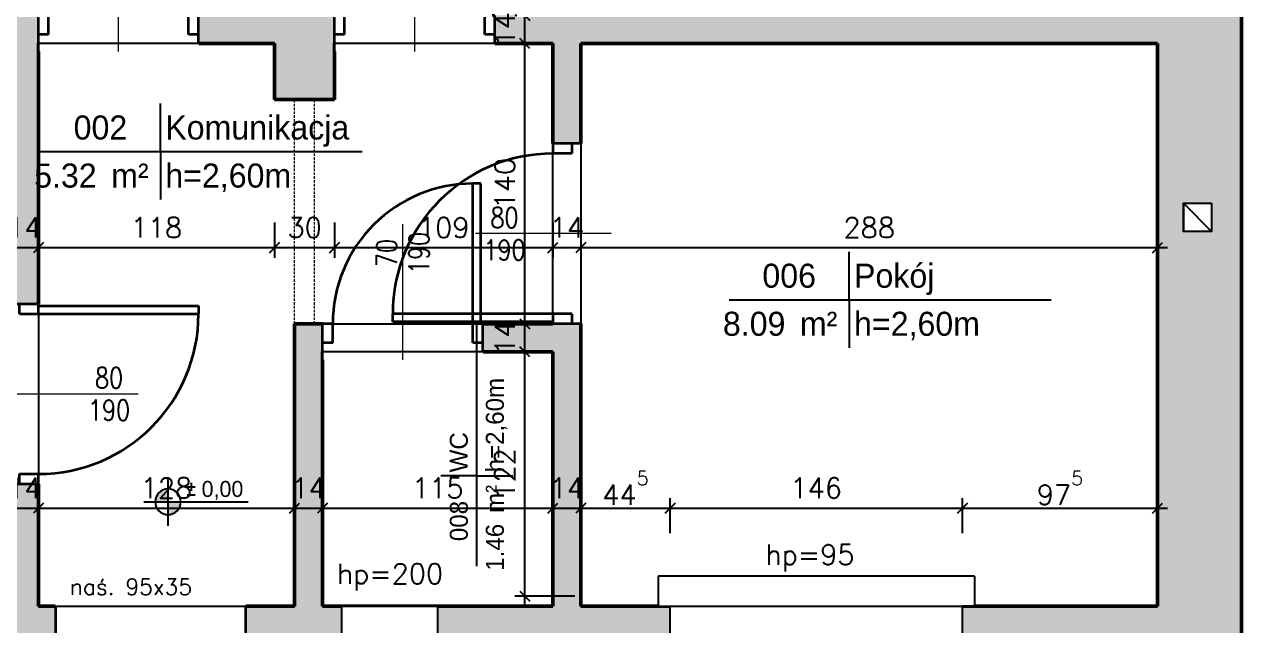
# Model space of a CAD drawing. Header units: centimetres. Extents: x -278 to 5400, y -923 to 511.
# Drawn here: x 2006 to 2614, y -262 to 38 of the extents above; entities that cross this region are included whole.
import ezdxf
from ezdxf.enums import TextEntityAlignment as Align

# ---------------------------------------------------------------- set-up
doc = ezdxf.new("R2010")
doc.units = ezdxf.units.CM
doc.header["$LTSCALE"] = 0.1
doc.linetypes.add('HIDDEN', pattern=[9.525, 6.35, -3.175])
doc.linetypes.add('HIDDENX2', pattern=[19.05, 12.7, -6.35])
for name, color, linetype, lineweight in [('2DA_ALW', 7, 'Continuous', 25), ('2DA_DIM_5', 7, 'Continuous', 5), ('2DA_DOOR', 7, 'Continuous', 35), ('2DA_HIDDE', 253, 'HIDDEN', 9), ('2DA_OBV', 252, 'Continuous', 25), ('2DA_OPIS_STOLARKI', 113, 'Continuous', 9), ('2DA_PARAPET', 153, 'Continuous', 9), ('2DA_POMIESZCZENIA', 7, 'Continuous', 25), ('2DA_WAL_ISTN', 31, 'Continuous', 50), ('2DA_WAL_ISTN_NIEWIDOCZNE', 7, 'HIDDENX2', 9), ('2DA_WIN', 7, 'Continuous', 25), ('CP_DOORON', 253, 'Continuous', 35), ('CP_DOORSILL', 252, 'Continuous', 25)]:
    doc.layers.add(name, color=color, linetype=linetype, lineweight=lineweight)
doc.layers.add('2DA_ROOM', color=1, linetype='Continuous', plot=False)
doc.layers.add('_A_AK_hatch_sciany', color=8, linetype='Continuous', lineweight=5, transparency=0.5)
doc.layers.add('CP_UCSSPEC', color=2, linetype='Continuous')
doc.layers.add('CP_WIPEOUT', color=255, linetype='Continuous')
doc.layers.get('CP_UCSSPEC').off()
doc.styles.add('CP_ATTR', font='ROMANS.SHX')
doc.styles.add('CP_ISOTXT', font='cp_isocp.shx')
doc.styles.add('CP_TXT', font='ROMANS.SHX')
doc.dimstyles.new('CP_ADIM_CM_CM_50', dxfattribs={"dimscale": 5, "dimtxt": 3, "dimasz": 1.5, "dimexe": 1.5, "dimexo": 0, "dimgap": 1.5, "dimtad": 1, "dimtxsty": 'CP_TXT', "dimblk": 'OBLIQUE', "dimcen": 2.5, "dimdle": 1.5, "dimadec": 0, "dimazin": 0, "dimtfac": 1, "dimtix": 1, "dimtmove": 2, "dimatfit": 3, "dimfxl": 1, "dimtvp": 1.5, "dimarcsym": 0})

# ---------------------------------------------------------------- blocks, each defined once
blk = doc.blocks.new('2arch_d008_a40_a40_5k0smh5')
at = {"linetype": 'ByBlock', "style": 'CP_ATTR', "flags": 9}
for tag, p in [('CHARACTER', (-6.97, -0.02)), ('PRODUCER', (-6.97, -0.02)), ('ORDER-NO', (-6.97, -0.02)), ('PRODUCT-TYPE', (-6.97, -0.02)), ('ARTICLE', (-6.97, -0.02)), ('GROUP', (-6.97, -0.02)), ('NUMBER', (-6.97, -0.02)), ('NAME', (-6.97, -0.02)), ('OTHER', (-6.96, -0.02))]:
    blk.add_attdef(tag, text='', height=0.00005, dxfattribs=at).set_placement(p, align=Align.MIDDLE_LEFT)
blk.add_wipeout([(-7, 13), (7, 13), (7, 27), (-7, 27)]).dxf.layer = 'CP_WIPEOUT'
for p, q in [((-7, 13), (7, 27)), ((-7, 13), (-7, 13)), ((-7, 13), (7, 13)), ((7, 13), (7, 13))]:
    blk.add_line(p, q)
blk.add_lwpolyline([(-7, 27), (7, 27), (7, 13), (-7, 13)], close=True)
blk = doc.blocks.new('cp_ucs2d')
at = {"layer": 'Defpoints'}
blk.add_line((0, 0), (0, 0), dxfattribs=at)
blk.add_point((0, 0), dxfattribs=at)
blk = doc.blocks.new('Parch_d080_205a_f40ypz3')
at = {"layer": 'CP_DOORON'}
blk.add_line((44, -80), (40, -80), dxfattribs=at)
blk.add_wipeout([(-45, 18), (45, 18), (45, -4), (-45, -4)]).dxf.layer = 'CP_WIPEOUT'
for p, q in [((-45, 14), (-45, 0)), ((45, 14), (45, 0)), ((-45, 9.5), (-40, 9.5)), ((-45, 9.5), (-45, 0)), ((-40, 9.5), (-40, 0)), ((40, 9.5), (45, 9.5)), ((40, 9.5), (40, 0)), ((45, 9.5), (45, 0)), ((-45, 0), (-40, 0)), ((40, 0), (45, 0))]:
    blk.add_line(p, q)
for p, q in [((40, 0), (40, -80)), ((44, 0), (44, -80))]:
    blk.add_line(p, q, dxfattribs=at)
blk.add_arc((40, 0), 80, 180, 270, dxfattribs=at)
at = {"layer": 'CP_DOORSILL'}
for p, q in [((-45, 14), (-45, 14)), ((45, 14), (45, 14)), ((-45, 0), (-45, 0)), ((45, 0), (45, 0))]:
    blk.add_line(p, q, dxfattribs=at)
at = {"layer": 'CP_UCSSPEC'}
blk.add_blockref('cp_ucs2d', (0, 7), dxfattribs=at)
at = {"linetype": 'ByBlock', "style": 'CP_ATTR', "flags": 9}
for tag in ['OTHER', 'PRICE', 'WEIGHT', 'CHARACTER', 'ORDER-NO', 'PRODUCT-TYPE', 'ARTICLE', 'PRODUCER', 'NUMBER', 'GROUP', 'NAME']:
    blk.add_attdef(tag, text='', height=0.00005, dxfattribs=at).set_placement((-0.18, -0.02), align=Align.MIDDLE_LEFT)
blk = doc.blocks.new('2da_aoz02a')
blk.add_line((0, -1.261), (0, 4.388))
at = {"linetype": 'ByBlock', "style": 'CP_ATTR', "width": 0.8, "flags": 8}
blk.add_attdef('HEIGHT', text='', height=0.85, rotation=270, dxfattribs=at).set_placement((-0.68, 3.183), align=Align.MIDDLE)
at = {"linetype": 'ByBlock', "style": 'CP_ATTR', "width": 0.8}
blk.add_attdef('WIDTH', text='', height=0.85, rotation=270, dxfattribs=at).set_placement((0.668, 3.183), align=Align.MIDDLE_CENTER)
blk = doc.blocks.new('2arch_d254a24000anbn_d0rwz')
blk.add_wipeout([(-73, 50), (-73, 41), (-73, 41), (-73, 23), (-73, 23), (-73, 18), (-73, 0), (-79, 0), (-79, -15), (79, -15), (79, 0), (73, 0), (73, 18), (73, 23), (73, 23), (73, 41), (73, 41), (73, 50)]).dxf.layer = 'CP_WIPEOUT'
for p, q in [((-73, 41), (-73, 50)), ((-73, 50), (73, 50)), ((73, 41), (73, 50)), ((-73, 41), (-73, 23)), ((-73, 41), (-73, 41)), ((73, 41), (73, 41)), ((73, 41), (73, 23)), ((-73, 23), (73, 23)), ((-73, 23), (-73, 18)), ((-64, 23), (-64, 18)), ((-4.5, 23), (-4.5, 18)), ((4.5, 23), (4.5, 18)), ((64, 23), (64, 18)), ((73, 23), (73, 18)), ((-73, 18), (73, 18)), ((-73, 18), (-73, 0)), ((73, 18), (73, 0)), ((-79, 0), (-73, 0)), ((-79, -15), (-79, 0)), ((79, 0), (73, 0)), ((79, -15), (79, 0)), ((-79, -15), (79, -15))]:
    blk.add_line(p, q)
at = {"layer": '2DA_HIDDE', "ltscale": 5}
for p, q in [((73, 41), (-73, 41)), ((-73, 0), (73, 0))]:
    blk.add_line(p, q, dxfattribs=at)
at = {"layer": 'CP_UCSSPEC'}
blk.add_blockref('cp_ucs2d', (0, 20.5), dxfattribs=at)
at = {"linetype": 'ByBlock', "style": 'CP_ATTR', "flags": 9}
for tag, p in [('OTHER', (-0.17, -0.09)), ('CHARACTER', (-0.17, -0.09)), ('ORDER-NO', (-0.17, -0.09)), ('PRODUCT-TYPE', (-0.17, -0.09)), ('NUMBER', (-0.17, -0.09)), ('NAME', (-0.17, -0.09)), ('PRICE', (-0.16, -0.09)), ('WEIGHT', (-0.16, -0.09)), ('ARTICLE', (-0.16, -0.09)), ('PRODUCER', (-0.17, -0.09)), ('GROUP', (-0.16, -0.09))]:
    blk.add_attdef(tag, text='', height=0.00005, dxfattribs=at).set_placement(p, align=Align.MIDDLE_LEFT)
blk = doc.blocks.new('Parch_d070_205a_5s35pur')
at = {"layer": 'CP_DOORON'}
blk.add_line((-39, -70), (-35, -70), dxfattribs=at)
blk.add_wipeout([(-40, 18), (40, 18), (40, -4), (-40, -4)]).dxf.layer = 'CP_WIPEOUT'
for p, q in [((-40, 14), (-40, 0)), ((40, 14), (40, 0)), ((-40, 9.5), (-35, 9.5)), ((-40, 9.5), (-40, 0)), ((-35, 9.5), (-35, 0)), ((35, 9.5), (40, 9.5)), ((35, 9.5), (35, 0)), ((40, 9.5), (40, 0)), ((-40, 0), (-35, 0)), ((35, 0), (40, 0))]:
    blk.add_line(p, q)
for p, q in [((-39, 0), (-39, -70)), ((-35, 0), (-35, -70))]:
    blk.add_line(p, q, dxfattribs=at)
blk.add_arc((-35, 0), 70, 270, 0, dxfattribs=at)
at = {"layer": 'CP_DOORSILL'}
for p, q in [((-40, 14), (-40, 14)), ((40, 14), (40, 14)), ((-40, 0), (-40, 0)), ((40, 0), (40, 0))]:
    blk.add_line(p, q, dxfattribs=at)
at = {"layer": 'CP_UCSSPEC'}
blk.add_blockref('cp_ucs2d', (0, 7), dxfattribs=at)
at = {"linetype": 'ByBlock', "style": 'CP_ATTR', "flags": 9}
for tag in ['OTHER', 'PRICE', 'WEIGHT', 'CHARACTER', 'ORDER-NO', 'PRODUCT-TYPE', 'ARTICLE', 'PRODUCER', 'NUMBER', 'GROUP', 'NAME']:
    blk.add_attdef(tag, text='', height=0.00005, dxfattribs=at).set_placement((-0.16, -0.02), align=Align.MIDDLE_LEFT)
blk = doc.blocks.new('Parch_d070_205a_v26t1x')
at = {"layer": 'CP_DOORON'}
blk.add_line((39, -70), (35, -70), dxfattribs=at)
blk.add_wipeout([(-40, 18), (40, 18), (40, -4), (-40, -4)]).dxf.layer = 'CP_WIPEOUT'
for p, q in [((-40, 14), (-40, 0)), ((40, 14), (40, 0)), ((-40, 9.5), (-35, 9.5)), ((-40, 9.5), (-40, 0)), ((-35, 9.5), (-35, 0)), ((35, 9.5), (40, 9.5)), ((35, 9.5), (35, 0)), ((40, 9.5), (40, 0)), ((-40, 0), (-35, 0)), ((35, 0), (40, 0))]:
    blk.add_line(p, q)
for p, q in [((35, 0), (35, -70)), ((39, 0), (39, -70))]:
    blk.add_line(p, q, dxfattribs=at)
blk.add_arc((35, 0), 70, 180, 270, dxfattribs=at)
at = {"layer": 'CP_DOORSILL'}
for p, q in [((-40, 14), (-40, 14)), ((40, 14), (40, 14)), ((-40, 0), (-40, 0)), ((40, 0), (40, 0))]:
    blk.add_line(p, q, dxfattribs=at)
at = {"layer": 'CP_UCSSPEC'}
blk.add_blockref('cp_ucs2d', (0, 7), dxfattribs=at)
at = {"linetype": 'ByBlock', "style": 'CP_ATTR', "flags": 9}
for tag in ['OTHER', 'PRICE', 'WEIGHT', 'CHARACTER', 'ORDER-NO', 'PRODUCT-TYPE', 'ARTICLE', 'PRODUCER', 'NUMBER', 'GROUP', 'NAME']:
    blk.add_attdef(tag, text='', height=0.00005, dxfattribs=at).set_placement((-0.16, -0.02), align=Align.MIDDLE_LEFT)
blk = doc.blocks.new('2arch_d253s12000addn_56pt5k3')
blk.add_wipeout([(-24, 41), (-24, 41), (-24, 41), (-24, 23), (-24, 23), (-24, 18), (-24, 0), (-24, 0), (-24, 0), (24, 0), (24, 0), (24, 0), (24, 18), (24, 23), (24, 23), (24, 41), (24, 41), (24, 41)]).dxf.layer = 'CP_WIPEOUT'
for p, q in [((-24, 41), (-24, 41)), ((-24, 41), (24, 41)), ((-24, 41), (-24, 23)), ((-24, 41), (-24, 41)), ((24, 41), (24, 41)), ((24, 41), (24, 41)), ((24, 41), (24, 23)), ((-24, 23), (24, 23)), ((-24, 23), (-24, 18)), ((-15, 23), (-15, 18)), ((15, 23), (15, 18)), ((24, 23), (24, 18)), ((-24, 18), (24, 18)), ((-24, 18), (-24, 0)), ((24, 18), (24, 0)), ((-24, 0), (-24, 0)), ((-24, 0), (-24, 0)), ((-24, 0), (24, 0)), ((24, 0), (24, 0)), ((24, 0), (24, 0))]:
    blk.add_line(p, q)
at = {"layer": '2DA_HIDDE', "ltscale": 5}
for p, q in [((-24, 41), (0, 41)), ((24, 41), (0, 41)), ((-24, 0), (0, 0)), ((24, 0), (0, 0))]:
    blk.add_line(p, q, dxfattribs=at)
at = {"layer": 'CP_UCSSPEC'}
blk.add_blockref('cp_ucs2d', (0, 20.5), dxfattribs=at)
at = {"linetype": 'ByBlock', "style": 'CP_ATTR', "flags": 9}
for tag in ['OTHER', 'PRICE', 'WEIGHT', 'CHARACTER', 'ORDER-NO', 'PRODUCT-TYPE', 'ARTICLE', 'PRODUCER', 'NUMBER', 'GROUP', 'NAME']:
    blk.add_attdef(tag, text='', height=0.00005, dxfattribs=at).set_placement((0, 0), align=Align.MIDDLE_LEFT)
blk = doc.blocks.new('Parch_d0885_202b_zozk8p1')
at = {"layer": 'CP_DOORON'}
blk.add_line((-46.5, -85), (-42.5, -85), dxfattribs=at)
blk.add_wipeout([(-47.5, 45), (47.5, 45), (47.5, -4), (-47.5, -4)]).dxf.layer = 'CP_WIPEOUT'
for p, q in [((-47.5, 41), (-47.5, 0)), ((47.5, 41), (47.5, 0)), ((-47.5, 8), (-42.5, 8)), ((-47.5, 8), (-47.5, 0)), ((-42.5, 8), (-42.5, 0)), ((42.5, 8), (47.5, 8)), ((42.5, 8), (42.5, 0)), ((47.5, 8), (47.5, 0)), ((-47.5, 0), (-42.5, 0)), ((42.5, 0), (47.5, 0))]:
    blk.add_line(p, q)
for p, q in [((-46.5, 0), (-46.5, -85)), ((-42.5, 0), (-42.5, -85))]:
    blk.add_line(p, q, dxfattribs=at)
blk.add_arc((-42.5, 0), 85, 270, 0, dxfattribs=at)
at = {"layer": 'CP_DOORSILL'}
for p, q in [((-47.5, 41), (-47.5, 41)), ((47.5, 41), (47.5, 41)), ((-47.5, 0), (-47.5, 0)), ((47.5, 0), (47.5, 0))]:
    blk.add_line(p, q, dxfattribs=at)
at = {"layer": 'CP_UCSSPEC'}
blk.add_blockref('cp_ucs2d', (0, 20.5), dxfattribs=at)
at = {"linetype": 'ByBlock', "style": 'CP_ATTR', "flags": 9}
for tag in ['OTHER', 'PRICE', 'WEIGHT', 'CHARACTER', 'ORDER-NO', 'PRODUCT-TYPE', 'ARTICLE', 'PRODUCER', 'NUMBER', 'GROUP', 'NAME']:
    blk.add_attdef(tag, text='', height=0.00005, dxfattribs=at).set_placement((-0.19, -0.02), align=Align.MIDDLE_LEFT)
blk = doc.blocks.new('2da_pok06c_6fduy4')
for p, q in [((0, 0), (0, 2)), ((-5, 0), (8.4, 0)), ((0, 0), (0, -0.5)), ((0, -0.5), (0, -2))]:
    blk.add_line(p, q)
at = {"linetype": 'ByBlock', "style": 'CP_ISOTXT'}
blk.add_attdef('NR', text='', height=1, dxfattribs=at).set_placement((-2.5, 1), align=Align.MIDDLE_CENTER)
blk.add_attdef('NAME', (0.2, 0.5), '', height=1, dxfattribs=at)
at = {"style": 'CP_ISOTXT', "flags": 1}
for tag, p in [('FLOOR_MAT', (-0.97, 0.229)), ('UNIT_AIR_IN', (-0.968, 0.395)), ('MAX_USERS', (-0.966, 0.186)), ('HEATING', (-0.947, 0.289)), ('AIR_IN', (-0.923, 0.346)), ('UNIT_HEATING', (-0.908, 0.46)), ('HEIGHT', (-0.697, 0.297)), ('AIR_OUT', (-0.672, 0.349)), ('TEMP', (-0.612, 0.229)), ('UNIT_AIR_OUT', (-0.607, 0.397)), ('UNIT_MAX_USERS', (-0.58, 0.188)), ('UNIT_LUX', (-0.568, 0.431)), ('UNIT_HEIGHT', (-0.522, 0.455)), ('LUX', (-0.45, 0.3)), ('UNIT_TEMP', (-0.431, 0.229))]:
    blk.add_attdef(tag, p, '', height=0.025, dxfattribs=at)
at = {"linetype": 'ByBlock', "style": 'CP_ISOTXT'}
blk.add_attdef('AREA', text='', height=1, dxfattribs=at).set_placement((-2.655, -1.5), align=Align.RIGHT)
blk.add_attdef('UNIT_AREA', text='', height=1, dxfattribs=at).set_placement((-2.053, -1), align=Align.MIDDLE_LEFT)
for tag, p in [('TEXT02', (0.2, -0.5)), ('TEXT06', (0.2, -0.5)), ('0', (0.7, -0.5))]:
    blk.add_attdef(tag, text='', height=1, dxfattribs=at).set_placement(p, align=Align.TOP_LEFT)
blk = doc.blocks.new('cpsar_sw_x004')
for p, q in [((-0.25, 0.125), (0.25, 0.125)), ((0, 0.375), (0, -0.125)), ((-0.25, -0.375), (0.25, -0.375))]:
    blk.add_line(p, q)
blk = doc.blocks.new('2da_wys13_g4ao03')
h = blk.add_hatch(color=256)
h.paths.add_polyline_path([(0, 0.8, 0.414214), (-0.8, 0), (0, 0)])
h.paths.add_polyline_path([(0.8, 0), (0, 0), (0, -0.8, 0.414214)])
for p, q in [((0, 1.5), (0, -1.5)), ((-1.5, 0), (5, 0))]:
    blk.add_line(p, q)
for start, end in [(90, 180), (0, 90), (180, 270), (270, 0)]:
    blk.add_arc((0, 0), 0.8, start, end)
blk.add_blockref('cpsar_sw_x004', (1.45, 0.8))
at = {"linetype": 'ByBlock', "style": 'CP_ISOTXT'}
for tag, p in [('VAL', (2.1, 0.3)), ('MARK', (2.1, -1.3))]:
    blk.add_attdef(tag, p, '', height=1, dxfattribs=at)
blk = doc.blocks.new('_Oblique')
at = {"color": 0, "linetype": 'ByBlock', "lineweight": -2}
blk.add_line((-0.5, -0.5), (0.5, 0.5), dxfattribs=at)
blk = doc.blocks.new('*D518')
at = {"layer": '2DA_DIM_5', "color": 0, "lineweight": -2}
for p, q in [((1999.24, -60.5), (1999.24, -78)), ((2013.24, -60.5), (2013.24, -78)), ((1994.24, -73), (2018.24, -73))]:
    blk.add_line(p, q, dxfattribs=at)
at = {"layer": 'Defpoints', "color": 0}
for p in [(1999.24, -60.5), (2013.24, -60.5), (2013.24, -73)]:
    blk.add_point(p, dxfattribs=at)
at = {"layer": '2DA_DIM_5', "color": 0, "lineweight": -2, "xscale": 5, "yscale": 5, "zscale": 5}
blk.add_blockref('_Oblique', (1999.24, -73), dxfattribs=at)
at = {"layer": '2DA_DIM_5', "color": 0, "lineweight": -2, "xscale": 5, "yscale": 5, "zscale": 5, "rotation": 180}
blk.add_blockref('_Oblique', (2013.24, -73), dxfattribs=at)
at = {"layer": '2DA_DIM_5', "color": 0, "insert": (2006.24, -63), "char_height": 10, "attachment_point": 5, "style": 'CP_TXT'}
blk.add_mtext('14', dxfattribs=at)
blk = doc.blocks.new('*D519')
at = {"layer": '2DA_DIM_5', "color": 0, "lineweight": -2}
for p, q in [((2013.24, -60.5), (2013.24, -78)), ((2131.23, -60.5), (2131.23, -78)), ((2008.24, -73), (2136.23, -73))]:
    blk.add_line(p, q, dxfattribs=at)
at = {"layer": 'Defpoints', "color": 0}
for p in [(2013.24, -60.5), (2131.23, -60.5), (2131.23, -73)]:
    blk.add_point(p, dxfattribs=at)
at = {"layer": '2DA_DIM_5', "color": 0, "lineweight": -2, "xscale": 5, "yscale": 5, "zscale": 5, "rotation": 180}
blk.add_blockref('_Oblique', (2013.24, -73), dxfattribs=at)
at = {"layer": '2DA_DIM_5', "color": 0, "lineweight": -2, "xscale": 5, "yscale": 5, "zscale": 5}
blk.add_blockref('_Oblique', (2131.23, -73), dxfattribs=at)
at = {"layer": '2DA_DIM_5', "color": 0, "insert": (2072.23, -63), "char_height": 10, "attachment_point": 5, "style": 'CP_TXT'}
blk.add_mtext('118', dxfattribs=at)
blk = doc.blocks.new('*D520')
at = {"layer": '2DA_DIM_5', "color": 0, "lineweight": -2}
for p, q in [((2131.23, -60.5), (2131.23, -78)), ((2161.23, -60.5), (2161.23, -78)), ((2126.23, -73), (2166.23, -73))]:
    blk.add_line(p, q, dxfattribs=at)
at = {"layer": 'Defpoints', "color": 0}
for p in [(2131.23, -60.5), (2161.23, -60.5), (2161.23, -73)]:
    blk.add_point(p, dxfattribs=at)
at = {"layer": '2DA_DIM_5', "color": 0, "lineweight": -2, "xscale": 5, "yscale": 5, "zscale": 5, "rotation": 180}
blk.add_blockref('_Oblique', (2131.23, -73), dxfattribs=at)
at = {"layer": '2DA_DIM_5', "color": 0, "lineweight": -2, "xscale": 5, "yscale": 5, "zscale": 5}
blk.add_blockref('_Oblique', (2161.23, -73), dxfattribs=at)
at = {"layer": '2DA_DIM_5', "color": 0, "insert": (2146.23, -63), "char_height": 10, "attachment_point": 5, "style": 'CP_TXT'}
blk.add_mtext('30', dxfattribs=at)
blk = doc.blocks.new('*D521')
at = {"layer": '2DA_DIM_5', "color": 0, "lineweight": -2}
for p, q in [((2161.23, -60.5), (2161.23, -78)), ((2270.24, -60.5), (2270.24, -78)), ((2156.23, -73), (2275.24, -73))]:
    blk.add_line(p, q, dxfattribs=at)
at = {"layer": 'Defpoints', "color": 0}
for p in [(2161.23, -60.5), (2270.24, -60.5), (2270.24, -73)]:
    blk.add_point(p, dxfattribs=at)
at = {"layer": '2DA_DIM_5', "color": 0, "lineweight": -2, "xscale": 5, "yscale": 5, "zscale": 5, "rotation": 180}
blk.add_blockref('_Oblique', (2161.23, -73), dxfattribs=at)
at = {"layer": '2DA_DIM_5', "color": 0, "lineweight": -2, "xscale": 5, "yscale": 5, "zscale": 5}
blk.add_blockref('_Oblique', (2270.24, -73), dxfattribs=at)
at = {"layer": '2DA_DIM_5', "color": 0, "insert": (2215.73, -63), "char_height": 10, "attachment_point": 5, "style": 'CP_TXT'}
blk.add_mtext('109', dxfattribs=at)
blk = doc.blocks.new('*D522')
at = {"layer": '2DA_DIM_5', "color": 0, "lineweight": -2}
for p, q in [((2270.24, -60.5), (2270.24, -78)), ((2284.24, -60.5), (2284.24, -78)), ((2265.24, -73), (2289.24, -73))]:
    blk.add_line(p, q, dxfattribs=at)
at = {"layer": 'Defpoints', "color": 0}
for p in [(2270.24, -60.5), (2284.24, -60.5), (2284.24, -73)]:
    blk.add_point(p, dxfattribs=at)
at = {"layer": '2DA_DIM_5', "color": 0, "lineweight": -2, "xscale": 5, "yscale": 5, "zscale": 5}
blk.add_blockref('_Oblique', (2270.24, -73), dxfattribs=at)
at = {"layer": '2DA_DIM_5', "color": 0, "lineweight": -2, "xscale": 5, "yscale": 5, "zscale": 5, "rotation": 180}
blk.add_blockref('_Oblique', (2284.24, -73), dxfattribs=at)
at = {"layer": '2DA_DIM_5', "color": 0, "insert": (2277.24, -63), "char_height": 10, "attachment_point": 5, "style": 'CP_TXT'}
blk.add_mtext('14', dxfattribs=at)
blk = doc.blocks.new('*D523')
at = {"layer": '2DA_DIM_5', "color": 0, "lineweight": -2}
for p, q in [((2572.24, -48), (2572.24, -78)), ((2284.24, -60.5), (2284.24, -78)), ((2279.24, -73), (2577.24, -73))]:
    blk.add_line(p, q, dxfattribs=at)
at = {"layer": 'Defpoints', "color": 0}
for p in [(2572.24, -48), (2284.24, -60.5), (2572.24, -73)]:
    blk.add_point(p, dxfattribs=at)
at = {"layer": '2DA_DIM_5', "color": 0, "lineweight": -2, "xscale": 5, "yscale": 5, "zscale": 5, "rotation": 180}
blk.add_blockref('_Oblique', (2284.24, -73), dxfattribs=at)
at = {"layer": '2DA_DIM_5', "color": 0, "lineweight": -2, "xscale": 5, "yscale": 5, "zscale": 5}
blk.add_blockref('_Oblique', (2572.24, -73), dxfattribs=at)
at = {"layer": '2DA_DIM_5', "color": 0, "insert": (2428.24, -63), "char_height": 10, "attachment_point": 5, "style": 'CP_TXT'}
blk.add_mtext('288', dxfattribs=at)
blk = doc.blocks.new('*D558')
at = {"layer": '2DA_DIM_5', "color": 0, "lineweight": -2}
for p, q in [((1999.24, -215.5), (1999.24, -198)), ((2013.24, -215.5), (2013.24, -198)), ((1994.24, -203), (2018.24, -203))]:
    blk.add_line(p, q, dxfattribs=at)
at = {"layer": 'Defpoints', "color": 0}
for p in [(2013.24, -203), (1999.24, -215.5), (2013.24, -215.5)]:
    blk.add_point(p, dxfattribs=at)
at = {"layer": '2DA_DIM_5', "color": 0, "lineweight": -2, "xscale": 5, "yscale": 5, "zscale": 5}
blk.add_blockref('_Oblique', (1999.24, -203), dxfattribs=at)
at = {"layer": '2DA_DIM_5', "color": 0, "lineweight": -2, "xscale": 5, "yscale": 5, "zscale": 5, "rotation": 180}
blk.add_blockref('_Oblique', (2013.24, -203), dxfattribs=at)
at = {"layer": '2DA_DIM_5', "color": 0, "insert": (2006.24, -193), "char_height": 10, "attachment_point": 5, "style": 'CP_TXT'}
blk.add_mtext('14', dxfattribs=at)
blk = doc.blocks.new('*D559')
at = {"layer": '2DA_DIM_5', "color": 0, "lineweight": -2}
for p, q in [((2013.24, -215.5), (2013.24, -198)), ((2141.24, -215.5), (2141.24, -198)), ((2008.24, -203), (2146.24, -203))]:
    blk.add_line(p, q, dxfattribs=at)
at = {"layer": 'Defpoints', "color": 0}
for p in [(2141.24, -203), (2013.24, -215.5), (2141.24, -215.5)]:
    blk.add_point(p, dxfattribs=at)
at = {"layer": '2DA_DIM_5', "color": 0, "lineweight": -2, "xscale": 5, "yscale": 5, "zscale": 5, "rotation": 180}
blk.add_blockref('_Oblique', (2013.24, -203), dxfattribs=at)
at = {"layer": '2DA_DIM_5', "color": 0, "lineweight": -2, "xscale": 5, "yscale": 5, "zscale": 5}
blk.add_blockref('_Oblique', (2141.24, -203), dxfattribs=at)
at = {"layer": '2DA_DIM_5', "color": 0, "insert": (2077.24, -193), "char_height": 10, "attachment_point": 5, "style": 'CP_TXT'}
blk.add_mtext('128', dxfattribs=at)
blk = doc.blocks.new('*D560')
at = {"layer": '2DA_DIM_5', "color": 0, "lineweight": -2}
for p, q in [((2141.24, -215.5), (2141.24, -198)), ((2155.24, -215.5), (2155.24, -198)), ((2136.24, -203), (2160.24, -203))]:
    blk.add_line(p, q, dxfattribs=at)
at = {"layer": 'Defpoints', "color": 0}
for p in [(2155.24, -203), (2141.24, -215.5), (2155.24, -215.5)]:
    blk.add_point(p, dxfattribs=at)
at = {"layer": '2DA_DIM_5', "color": 0, "lineweight": -2, "xscale": 5, "yscale": 5, "zscale": 5}
blk.add_blockref('_Oblique', (2141.24, -203), dxfattribs=at)
at = {"layer": '2DA_DIM_5', "color": 0, "lineweight": -2, "xscale": 5, "yscale": 5, "zscale": 5, "rotation": 180}
blk.add_blockref('_Oblique', (2155.24, -203), dxfattribs=at)
at = {"layer": '2DA_DIM_5', "color": 0, "insert": (2148.24, -193), "char_height": 10, "attachment_point": 5, "style": 'CP_TXT'}
blk.add_mtext('14', dxfattribs=at)
blk = doc.blocks.new('*D561')
at = {"layer": '2DA_DIM_5', "color": 0, "lineweight": -2}
for p, q in [((2155.24, -215.5), (2155.24, -198)), ((2270.24, -215.5), (2270.24, -198)), ((2150.24, -203), (2275.24, -203))]:
    blk.add_line(p, q, dxfattribs=at)
at = {"layer": 'Defpoints', "color": 0}
for p in [(2270.24, -203), (2155.24, -215.5), (2270.24, -215.5)]:
    blk.add_point(p, dxfattribs=at)
at = {"layer": '2DA_DIM_5', "color": 0, "lineweight": -2, "xscale": 5, "yscale": 5, "zscale": 5, "rotation": 180}
blk.add_blockref('_Oblique', (2155.24, -203), dxfattribs=at)
at = {"layer": '2DA_DIM_5', "color": 0, "lineweight": -2, "xscale": 5, "yscale": 5, "zscale": 5}
blk.add_blockref('_Oblique', (2270.24, -203), dxfattribs=at)
at = {"layer": '2DA_DIM_5', "color": 0, "insert": (2212.74, -193), "char_height": 10, "attachment_point": 5, "style": 'CP_TXT'}
blk.add_mtext('115', dxfattribs=at)
blk = doc.blocks.new('*D562')
at = {"layer": '2DA_DIM_5', "color": 0, "lineweight": -2}
for p, q in [((2270.24, -215.5), (2270.24, -198)), ((2284.24, -215.5), (2284.24, -198)), ((2265.24, -203), (2289.24, -203))]:
    blk.add_line(p, q, dxfattribs=at)
at = {"layer": 'Defpoints', "color": 0}
for p in [(2284.24, -203), (2270.24, -215.5), (2284.24, -215.5)]:
    blk.add_point(p, dxfattribs=at)
at = {"layer": '2DA_DIM_5', "color": 0, "lineweight": -2, "xscale": 5, "yscale": 5, "zscale": 5}
blk.add_blockref('_Oblique', (2270.24, -203), dxfattribs=at)
at = {"layer": '2DA_DIM_5', "color": 0, "lineweight": -2, "xscale": 5, "yscale": 5, "zscale": 5, "rotation": 180}
blk.add_blockref('_Oblique', (2284.24, -203), dxfattribs=at)
at = {"layer": '2DA_DIM_5', "color": 0, "insert": (2277.24, -193), "char_height": 10, "attachment_point": 5, "style": 'CP_TXT'}
blk.add_mtext('14', dxfattribs=at)
blk = doc.blocks.new('*D563')
at = {"layer": '2DA_DIM_5', "color": 0, "lineweight": -2}
for p, q in [((2284.24, -215.5), (2284.24, -198)), ((2328.74, -215.5), (2328.74, -198)), ((2279.24, -203), (2333.74, -203))]:
    blk.add_line(p, q, dxfattribs=at)
at = {"layer": 'Defpoints', "color": 0}
for p in [(2328.74, -203), (2284.24, -215.5), (2328.74, -215.5)]:
    blk.add_point(p, dxfattribs=at)
at = {"layer": '2DA_DIM_5', "color": 0, "lineweight": -2, "xscale": 5, "yscale": 5, "zscale": 5, "rotation": 180}
blk.add_blockref('_Oblique', (2284.24, -203), dxfattribs=at)
at = {"layer": '2DA_DIM_5', "color": 0, "lineweight": -2, "xscale": 5, "yscale": 5, "zscale": 5}
blk.add_blockref('_Oblique', (2328.74, -203), dxfattribs=at)
at = {"layer": '2DA_DIM_5', "color": 0, "insert": (2306.49, -193), "char_height": 10, "attachment_point": 5, "style": 'CP_TXT'}
blk.add_mtext('44{\\A1;{\\H0.7x;\\S5^ ;}}', dxfattribs=at)
blk = doc.blocks.new('*D564')
at = {"layer": '2DA_DIM_5', "color": 0, "lineweight": -2}
for p, q in [((2328.74, -215.5), (2328.74, -198)), ((2474.74, -215.5), (2474.74, -198)), ((2323.74, -203), (2479.74, -203))]:
    blk.add_line(p, q, dxfattribs=at)
at = {"layer": 'Defpoints', "color": 0}
for p in [(2474.74, -203), (2328.74, -215.5), (2474.74, -215.5)]:
    blk.add_point(p, dxfattribs=at)
at = {"layer": '2DA_DIM_5', "color": 0, "lineweight": -2, "xscale": 5, "yscale": 5, "zscale": 5, "rotation": 180}
blk.add_blockref('_Oblique', (2328.74, -203), dxfattribs=at)
at = {"layer": '2DA_DIM_5', "color": 0, "lineweight": -2, "xscale": 5, "yscale": 5, "zscale": 5}
blk.add_blockref('_Oblique', (2474.74, -203), dxfattribs=at)
at = {"layer": '2DA_DIM_5', "color": 0, "insert": (2401.74, -193), "char_height": 10, "attachment_point": 5, "style": 'CP_TXT'}
blk.add_mtext('146', dxfattribs=at)
blk = doc.blocks.new('*D565')
at = {"layer": '2DA_DIM_5', "color": 0, "lineweight": -2}
for p, q in [((2474.74, -215.5), (2474.74, -198)), ((2572.24, -228), (2572.24, -198)), ((2469.74, -203), (2577.24, -203))]:
    blk.add_line(p, q, dxfattribs=at)
at = {"layer": 'Defpoints', "color": 0}
for p in [(2572.24, -203), (2474.74, -215.5), (2572.24, -228)]:
    blk.add_point(p, dxfattribs=at)
at = {"layer": '2DA_DIM_5', "color": 0, "lineweight": -2, "xscale": 5, "yscale": 5, "zscale": 5, "rotation": 180}
blk.add_blockref('_Oblique', (2474.74, -203), dxfattribs=at)
at = {"layer": '2DA_DIM_5', "color": 0, "lineweight": -2, "xscale": 5, "yscale": 5, "zscale": 5}
blk.add_blockref('_Oblique', (2572.24, -203), dxfattribs=at)
at = {"layer": '2DA_DIM_5', "color": 0, "insert": (2523.49, -193), "char_height": 10, "attachment_point": 5, "style": 'CP_TXT'}
blk.add_mtext('97{\\A1;{\\H0.7x;\\S5^ ;}}', dxfattribs=at)
blk = doc.blocks.new('*D566')
at = {"layer": '2DA_DIM_5', "color": 0, "lineweight": -2}
for p, q in [((2256.24, -252), (2256.24, -120)), ((2268.74, -125), (2251.24, -125)), ((2281.24, -247), (2251.24, -247))]:
    blk.add_line(p, q, dxfattribs=at)
at = {"layer": 'Defpoints', "color": 0}
for p in [(2256.24, -125), (2268.74, -125), (2281.24, -247)]:
    blk.add_point(p, dxfattribs=at)
at = {"layer": '2DA_DIM_5', "color": 0, "lineweight": -2, "xscale": 5, "yscale": 5, "zscale": 5}
for p, rotation in [((2256.24, -125), 90), ((2256.24, -247), 270)]:
    blk.add_blockref('_Oblique', p, dxfattribs=dict(at, rotation=rotation))
at = {"layer": '2DA_DIM_5', "color": 0, "insert": (2246.24, -186), "char_height": 10, "attachment_point": 5, "rotation": 90, "style": 'CP_TXT'}
blk.add_mtext('122', dxfattribs=at)
blk = doc.blocks.new('*D567')
at = {"layer": '2DA_DIM_5', "color": 0, "lineweight": -2}
for p, q in [((2256.24, -130), (2256.24, -106)), ((2268.74, -111), (2251.24, -111)), ((2268.74, -125), (2251.24, -125))]:
    blk.add_line(p, q, dxfattribs=at)
at = {"layer": 'Defpoints', "color": 0}
for p in [(2256.24, -111), (2268.74, -111), (2268.74, -125)]:
    blk.add_point(p, dxfattribs=at)
at = {"layer": '2DA_DIM_5', "color": 0, "lineweight": -2, "xscale": 5, "yscale": 5, "zscale": 5}
for p, rotation in [((2256.24, -111), 270), ((2256.24, -125), 90)]:
    blk.add_blockref('_Oblique', p, dxfattribs=dict(at, rotation=rotation))
at = {"layer": '2DA_DIM_5', "color": 0, "insert": (2246.24, -118), "char_height": 10, "attachment_point": 5, "rotation": 90, "style": 'CP_TXT'}
blk.add_mtext('14', dxfattribs=at)
blk = doc.blocks.new('*D568')
at = {"layer": '2DA_DIM_5', "color": 0, "lineweight": -2}
for p, q in [((2256.24, -116), (2256.24, 34)), ((2268.74, 29), (2251.24, 29)), ((2268.74, -111), (2251.24, -111))]:
    blk.add_line(p, q, dxfattribs=at)
at = {"layer": 'Defpoints', "color": 0}
for p in [(2256.24, 29), (2268.74, 29), (2268.74, -111)]:
    blk.add_point(p, dxfattribs=at)
at = {"layer": '2DA_DIM_5', "color": 0, "lineweight": -2, "xscale": 5, "yscale": 5, "zscale": 5}
for p, rotation in [((2256.24, 29), 90), ((2256.24, -111), 270)]:
    blk.add_blockref('_Oblique', p, dxfattribs=dict(at, rotation=rotation))
at = {"layer": '2DA_DIM_5', "color": 0, "insert": (2246.24, -41), "char_height": 10, "attachment_point": 5, "rotation": 90, "style": 'CP_TXT'}
blk.add_mtext('140', dxfattribs=at)
blk = doc.blocks.new('*D569')
at = {"layer": '2DA_DIM_5', "color": 0, "lineweight": -2}
for p, q in [((2281.24, 43), (2251.24, 43)), ((2256.24, 24), (2256.24, 48)), ((2268.74, 29), (2251.24, 29))]:
    blk.add_line(p, q, dxfattribs=at)
at = {"layer": 'Defpoints', "color": 0}
for p in [(2256.24, 43), (2281.24, 43), (2268.74, 29)]:
    blk.add_point(p, dxfattribs=at)
at = {"layer": '2DA_DIM_5', "color": 0, "lineweight": -2, "xscale": 5, "yscale": 5, "zscale": 5}
for p, rotation in [((2256.24, 43), 270), ((2256.24, 29), 90)]:
    blk.add_blockref('_Oblique', p, dxfattribs=dict(at, rotation=rotation))
at = {"layer": '2DA_DIM_5', "color": 0, "insert": (2246.24, 36), "char_height": 10, "attachment_point": 5, "rotation": 90, "style": 'CP_TXT'}
blk.add_mtext('14', dxfattribs=at)

msp = doc.modelspace()

# ---------------------------------------------------------------- hatches: boundary and pattern name
at = {"layer": '_A_AK_hatch_sciany'}
h = msp.add_hatch(color=256, dxfattribs=at)
h.paths.add_polyline_path([(2003.743, -101), (2013.243, -101), (2013.243, 1), (2013.243, 25), (2013.243, 29), (2013.243, 33.5), (2013.243, 43), (1892.743, 43), (1892.743, 28.5), (1892.743, 14.5), (1878.743, 14.5), (1878.743, 28.5), (1878.743, 43), (1866.743, 43), (1866.743, 28.5), (1866.743, 14.5), (1852.743, 14.5), (1852.743, 28.5), (1852.743, 43), (1844.243, 43), (1711.243, 43), (1711.243, 319), (1857.243, 319), (1863.243, 319), (1863.243, 337.5), (1863.243, 342.5), (1863.243, 361), (1669.743, 361), (1669.743, 34.95), (1684.243, 34.95), (1684.243, 28.95), (1711.243, 28.95), (1844.243, 28.95), (1844.243, 0), (1904.743, 0), (1904.743, 14.5), (1904.743, 28.5), (1918.743, 28.5), (1918.743, 14.5), (1918.743, 0), (1999.243, 0), (1999.243, -101)])
h.paths.add_polyline_path([(1944.743, 14.5), (1930.743, 14.5), (1930.743, 28.5), (1944.743, 28.5)], flags=16)
h.paths.add_polyline_path([(1970.743, 14.5), (1956.743, 14.5), (1956.743, 28.5), (1970.743, 28.5)], flags=16)
h.paths.add_polyline_path([(2040.243, 319), (2046.243, 319), (2177.243, 319), (2183.243, 319), (2183.243, 337.5), (2183.243, 342.5), (2183.243, 361), (2040.243, 361), (2040.243, 342.5), (2040.243, 337.5)])
h.paths.add_polyline_path([(2474.742, -275), (2474.742, -293), (2614.243, -293), (2614.243, 361), (2360.243, 361), (2360.243, 342.5), (2360.243, 337.5), (2360.243, 319), (2366.243, 319), (2572.243, 319), (2572.243, 43), (2241.226, 43), (2241.226, 33.5), (2241.226, 29), (2270.242, 29), (2270.242, -21), (2279.742, -21), (2284.242, -21), (2284.242, 29), (2572.243, 29), (2572.243, -252), (2480.742, -252), (2474.742, -252), (2474.742, -270)])
h.paths.add_polyline_path([(2585.243, 123.147), (2585.243, 137.147), (2599.243, 137.147), (2599.243, 123.147)], flags=16)
h.paths.add_polyline_path([(2585.243, -64.853), (2585.243, -50.853), (2599.243, -50.853), (2599.243, -64.853)], flags=16)
msp.add_hatch(color=256, dxfattribs=at).paths.add_polyline_path([(2093.243, 43), (2093.243, 33.5), (2093.243, 29), (2131.226, 29), (2131.226, 1), (2161.226, 1), (2161.226, 29), (2161.226, 33.5), (2161.226, 43)])
h = msp.add_hatch(color=256, dxfattribs=at)
h.paths.add_polyline_path([(2212.743, -275), (2212.743, -293), (2328.742, -293), (2328.742, -275), (2328.742, -270), (2328.742, -252), (2322.742, -252), (2284.242, -252), (2284.242, -111), (2279.742, -111), (2270.242, -111), (2266.242, -111), (2235.243, -111), (2235.243, -120.5), (2235.243, -125), (2270.242, -125), (2270.242, -252), (2212.743, -252), (2212.743, -270)])
h.paths.add_polyline_path([(2141.243, -111), (2141.243, -252), (2116.743, -252), (2116.743, -285), (2116.743, -293), (2164.743, -293), (2164.743, -275), (2164.743, -270), (2164.743, -252), (2155.243, -252), (2155.243, -125), (2155.243, -120.5), (2155.243, -111)])
h.paths.add_polyline_path([(2021.743, -252), (2013.243, -252), (2013.243, -191), (2003.743, -191), (1999.243, -191), (1999.243, -252), (1942.742, -252), (1942.742, -270), (1942.742, -275), (1942.742, -293), (2021.743, -293), (2021.743, -285)])
h.paths.add_polyline_path([(1796.742, -252), (1711.243, -252), (1711.243, -180), (1711.243, -160), (1711.243, -140), (1711.243, -120), (1711.243, -100), (1711.243, -80), (1711.243, -53.05), (1684.243, -53.05), (1669.743, -53.05), (1669.743, -293), (1796.742, -293), (1796.742, -275), (1796.742, -270)])
h.paths.add_polyline_path([(1698.243, -62.966), (1698.243, -76.966), (1684.243, -76.966), (1684.243, -62.966)], flags=16)

# ---------------------------------------------------------------- linework, layer by layer
at = {"layer": '2DA_WAL_ISTN'}
for p, q in [((2013.243, 29), (2131.226, 29)), ((2131.226, 29), (2131.226, 1)), ((2161.226, 29), (2161.226, 1)), ((2161.226, 29), (2270.242, 29)), ((2284.242, 29), (2572.243, 29)), ((2572.243, -252), (2572.243, 29)), ((2131.226, 1), (2161.226, 1)), ((2141.243, -111), (2270.242, -111)), ((2155.243, -125), (2270.242, -125)), ((2013.243, -252), (2141.243, -252)), ((2155.243, -252), (2270.242, -252)), ((2284.242, -252), (2572.243, -252))]:
    msp.add_line(p, q, dxfattribs=at)
msp.add_lwpolyline([(2614.243, 361), (1669.743, 361), (1669.743, -293), (2614.243, -293)], close=True, dxfattribs=at)
for points in [[(2013.243, 1), (2013.243, 29)], [(2270.242, 29), (2270.242, -111)], [(2284.242, 29), (2284.242, -252)], [(2013.243, 1), (2013.243, -252)], [(2141.243, -111), (2141.243, -252)], [(2155.243, -125), (2155.243, -252)], [(2270.242, -125), (2270.242, -252)]]:
    msp.add_lwpolyline(points, dxfattribs=at)
at = {"layer": '2DA_WAL_ISTN_NIEWIDOCZNE'}
for p, q in [((2141.243, -111), (2141.243, 1)), ((2151.243, -111), (2151.243, 1))]:
    msp.add_line(p, q, dxfattribs=at)

# ---------------------------------------------------------------- block references
at = {"layer": '2DA_POMIESZCZENIA', "xscale": 12, "yscale": 12, "zscale": 12}
msp.add_blockref('2da_pok06c_6fduy4', (2418.243, -99), dxfattribs=at).add_auto_attribs({'AREA': '8.09', 'NR': '006', 'NAME': 'Pokój', 'UNIT_AREA': 'm²', 'TEXT06': 'h=2,60m'})

# ---------------------------------------------------------------- texts
at = {"layer": '2DA_PARAPET', "style": 'CP_TXT'}
for s, p in [('hp=95', (2376.309, -231.286)), ('hp=200', (2162.309, -240.786))]:
    msp.add_text(s, height=10, dxfattribs=at).set_placement(p)

# ---------------------------------------------------------------- dimensions: what is measured, and where the dimension line sits
at = {"layer": '2DA_DIM_5'}
for base, p1, p2, text, picture, middle in [((2013.243, -73), (1999.243, -60.5), (2013.243, -60.5), '14', '*D518', (2006.243, -63)), ((2131.226, -73), (2013.243, -60.5), (2131.226, -60.5), '118', '*D519', (2072.235, -63)), ((2155.243, -203), (2141.243, -215.5), (2155.243, -215.5), '14', '*D560', (2148.243, -193)), ((2270.242, -203), (2155.243, -215.5), (2270.242, -215.5), '115', '*D561', (2212.743, -193)), ((2284.242, -203), (2270.242, -215.5), (2284.242, -215.5), '14', '*D562', (2277.242, -193)), ((2328.742, -203), (2284.242, -215.5), (2328.742, -215.5), '44{\\A1;{\\H0.7x;\\S5^ ;}}', '*D563', (2306.492, -193)), ((2474.742, -203), (2328.742, -215.5), (2474.742, -215.5), '146', '*D564', (2401.742, -193)), ((2572.243, -203), (2474.742, -215.5), (2572.243, -228), '97{\\A1;{\\H0.7x;\\S5^ ;}}', '*D565', (2523.493, -193))]:
    dim = msp.add_linear_dim(base=base, p1=p1, p2=p2, text=text, dimstyle='CP_ADIM_CM_CM_50', override={"dimtxt": 2, "dimasz": 1, "dimexe": 1, "dimgap": 1, "dimdle": 1, "dimtvp": 1}, dxfattribs=at)
    dim.commit()
    dim.dimension.update_dxf_attribs({"geometry": picture, "text_midpoint": middle})
dim = msp.add_linear_dim(base=(2256.243, -125), p1=(2281.243, -247), p2=(2268.743, -125), angle=90, text='122', dimstyle='CP_ADIM_CM_CM_50', override={"dimtxt": 2, "dimasz": 1, "dimexe": 1, "dimgap": 1, "dimdle": 1, "dimtvp": 1}, dxfattribs=at)
dim.commit()
dim.dimension.update_dxf_attribs({"geometry": '*D566', "text_midpoint": (2246.243, -186)})

# ---------------------------------------------------------------- next in the draw order: block references
at = {"layer": '2DA_DOOR'}
for name, p, rotation in [('Parch_d070_205a_5s35pur', (2053.243, 43), 180), ('Parch_d070_205a_v26t1x', (2201.226, 43), 180), ('Parch_d070_205a_5s35pur', (2195.243, -111), 180), ('Parch_d080_205a_f40ypz3', (2013.243, -146), 90)]:
    msp.add_blockref(name, p, dxfattribs=dict(at, rotation=rotation))
msp.add_blockref('Parch_d0885_202b_zozk8p1', (2069.243, -293), dxfattribs=at)
at = {"layer": '2DA_OBV', "rotation": 270}
msp.add_blockref('2arch_d008_a40_a40_5k0smh5', (2572.243, -57.853), dxfattribs=at)
at = {"layer": '2DA_WIN', "rotation": 180}
for name, p in [('2arch_d254a24000anbn_d0rwz', (2401.742, -252)), ('2arch_d253s12000addn_56pt5k3', (2188.743, -252))]:
    msp.add_blockref(name, p, dxfattribs=at)

# ---------------------------------------------------------------- next in the draw order: linework, layer by layer
at = {"layer": '2DA_ROOM'}
msp.add_lwpolyline([(2270.242, -252), (2270.242, -125), (2155.243, -125), (2155.243, -252)], close=True, dxfattribs=at)

# ---------------------------------------------------------------- next in the draw order: block references
at = {"layer": '2DA_ALW', "xscale": 8, "yscale": 8, "zscale": 8}
msp.add_blockref('2da_wys13_g4ao03', (2077.991, -199.88), dxfattribs=at).add_auto_attribs({'VAL': '0,00'})
at = {"layer": '2DA_DOOR', "rotation": 270}
msp.add_blockref('Parch_d080_205a_f40ypz3', (2270.242, -66), dxfattribs=at)
at = {"layer": '2DA_OPIS_STOLARKI'}
ref = msp.add_blockref('2da_aoz02a', (2053.243, 40.136), dxfattribs=dict(at, xscale=-12, yscale=12, zscale=12))
ref.add_attrib('WIDTH', '70', dxfattribs={"layer": '0', "linetype": 'ByBlock', "height": 10.2, "rotation": 90, "style": 'CP_ATTR', "width": 0.8}).set_placement((2045.232, 78.332), align=Align.MIDDLE_CENTER)
ref.add_attrib('HEIGHT', '190', dxfattribs={"layer": '0', "linetype": 'ByBlock', "height": 10.2, "rotation": 90, "style": 'CP_ATTR', "width": 0.8, "flags": 8}).set_placement((2061.399, 78.332), align=Align.MIDDLE)
ref = msp.add_blockref('2da_aoz02a', (2201.226, 40.136), dxfattribs=dict(at, xscale=-12, yscale=12, zscale=12))
ref.add_attrib('WIDTH', '70', dxfattribs={"layer": '0', "linetype": 'ByBlock', "height": 10.2, "rotation": 90, "style": 'CP_ATTR', "width": 0.8}).set_placement((2193.215, 78.332), align=Align.MIDDLE_CENTER)
ref.add_attrib('HEIGHT', '190', dxfattribs={"layer": '0', "linetype": 'ByBlock', "height": 10.2, "rotation": 90, "style": 'CP_ATTR', "width": 0.8, "flags": 8}).set_placement((2209.381, 78.332), align=Align.MIDDLE)
ref = msp.add_blockref('2da_aoz02a', (2010.379, -146), dxfattribs=dict(at, xscale=-12, yscale=12, zscale=12, rotation=270))
ref.add_attrib('WIDTH', '80', dxfattribs={"layer": '0', "linetype": 'ByBlock', "height": 10.2, "style": 'CP_ATTR', "width": 0.8}).set_placement((2048.575, -137.989), align=Align.MIDDLE_CENTER)
ref.add_attrib('HEIGHT', '190', dxfattribs={"layer": '0', "linetype": 'ByBlock', "height": 10.2, "style": 'CP_ATTR', "width": 0.8, "flags": 8}).set_placement((2048.575, -154.156), align=Align.MIDDLE)
at = {"layer": '2DA_POMIESZCZENIA', "xscale": 12, "yscale": 12, "zscale": 12}
msp.add_blockref('2da_pok06c_6fduy4', (2074.243, -25), dxfattribs=at).add_auto_attribs({'AREA': '5.32', 'NR': '002', 'NAME': 'Komunikacja', 'UNIT_AREA': 'm²', 'TEXT06': 'h=2,60m'})

# ---------------------------------------------------------------- next in the draw order: texts
at = {"layer": '2DA_OPIS_STOLARKI', "style": 'CP_TXT'}
msp.add_text('naś. 95x35', height=8, dxfattribs=at).set_placement((2028.992, -246.344))

# ---------------------------------------------------------------- next in the draw order: dimensions: what is measured, and where the dimension line sits
at = {"layer": '2DA_DIM_5'}
dim = msp.add_linear_dim(base=(2256.243, 43), p1=(2268.743, 29), p2=(2281.243, 43), angle=90, text='14', dimstyle='CP_ADIM_CM_CM_50', override={"dimtxt": 2, "dimasz": 1, "dimexe": 1, "dimgap": 1, "dimdle": 1, "dimtvp": 1}, dxfattribs=at)
dim.commit()
dim.dimension.update_dxf_attribs({"geometry": '*D569', "text_midpoint": (2246.243, 36)})
for base, p1, p2, text, picture, middle in [((2161.226, -73), (2131.226, -60.5), (2161.226, -60.5), '30', '*D520', (2146.226, -63)), ((2013.243, -203), (1999.243, -215.5), (2013.243, -215.5), '14', '*D558', (2006.243, -193)), ((2141.243, -203), (2013.243, -215.5), (2141.243, -215.5), '128', '*D559', (2077.243, -193))]:
    dim = msp.add_linear_dim(base=base, p1=p1, p2=p2, text=text, dimstyle='CP_ADIM_CM_CM_50', override={"dimtxt": 2, "dimasz": 1, "dimexe": 1, "dimgap": 1, "dimdle": 1, "dimtvp": 1}, dxfattribs=at)
    dim.commit()
    dim.dimension.update_dxf_attribs({"geometry": picture, "text_midpoint": middle})

# ---------------------------------------------------------------- next in the draw order: linework, layer by layer
at = {"layer": '2DA_ROOM'}
for points in [[(2141.243, -111), (2270.242, -111), (2270.242, 29), (2161.226, 29), (2161.226, 1), (2141.243, 1), (2131.226, 1), (2131.226, 29), (2013.243, 29), (2013.243, 1), (2013.243, -252), (2141.243, -252)], [(2572.243, 29), (2284.242, 29), (2284.242, -252), (2572.243, -252)]]:
    msp.add_lwpolyline(points, close=True, dxfattribs=at)

# ---------------------------------------------------------------- next in the draw order: block references
at = {"layer": '2DA_OPIS_STOLARKI', "xscale": 12, "yscale": 12, "zscale": 12, "rotation": 90}
msp.add_blockref('2da_aoz02a', (2284.242, -66), dxfattribs=at).add_auto_attribs({'WIDTH': '80', 'HEIGHT': '190'})
at = {"layer": '2DA_OPIS_STOLARKI'}
ref = msp.add_blockref('2da_aoz02a', (2195.243, -113.864), dxfattribs=dict(at, xscale=-12, yscale=12, zscale=12))
ref.add_attrib('WIDTH', '70', dxfattribs={"layer": '0', "linetype": 'ByBlock', "height": 10.2, "rotation": 90, "style": 'CP_ATTR', "width": 0.8}).set_placement((2187.232, -75.668), align=Align.MIDDLE_CENTER)
ref.add_attrib('HEIGHT', '190', dxfattribs={"layer": '0', "linetype": 'ByBlock', "height": 10.2, "rotation": 90, "style": 'CP_ATTR', "width": 0.8, "flags": 8}).set_placement((2203.399, -75.668), align=Align.MIDDLE)
at = {"layer": '2DA_POMIESZCZENIA', "xscale": 9, "yscale": 9, "zscale": 9, "rotation": 90}
msp.add_blockref('2da_pok06c_6fduy4', (2232.243, -187), dxfattribs=at).add_auto_attribs({'AREA': '1.46', 'NR': '008', 'NAME': 'WC', 'UNIT_AREA': 'm²', 'TEXT06': 'h=2,60m'})

# ---------------------------------------------------------------- next in the draw order: dimensions: what is measured, and where the dimension line sits
at = {"layer": '2DA_DIM_5'}
for base, p1, p2, text, picture, middle in [((2256.243, 29), (2268.743, -111), (2268.743, 29), '140', '*D568', (2246.243, -41)), ((2256.243, -111), (2268.743, -125), (2268.743, -111), '14', '*D567', (2246.243, -118))]:
    dim = msp.add_linear_dim(base=base, p1=p1, p2=p2, angle=90, text=text, dimstyle='CP_ADIM_CM_CM_50', override={"dimtxt": 2, "dimasz": 1, "dimexe": 1, "dimgap": 1, "dimdle": 1, "dimtvp": 1}, dxfattribs=at)
    dim.commit()
    dim.dimension.update_dxf_attribs({"geometry": picture, "text_midpoint": middle})
for base, p1, p2, text, picture, middle in [((2572.243, -73), (2284.242, -60.5), (2572.243, -48), '288', '*D523', (2428.243, -63)), ((2270.242, -73), (2161.226, -60.5), (2270.242, -60.5), '109', '*D521', (2215.734, -63)), ((2284.242, -73), (2270.242, -60.5), (2284.242, -60.5), '14', '*D522', (2277.242, -63))]:
    dim = msp.add_linear_dim(base=base, p1=p1, p2=p2, text=text, dimstyle='CP_ADIM_CM_CM_50', override={"dimtxt": 2, "dimasz": 1, "dimexe": 1, "dimgap": 1, "dimdle": 1, "dimtvp": 1}, dxfattribs=at)
    dim.commit()
    dim.dimension.update_dxf_attribs({"geometry": picture, "text_midpoint": middle})

doc.saveas('drawing.dxf')
